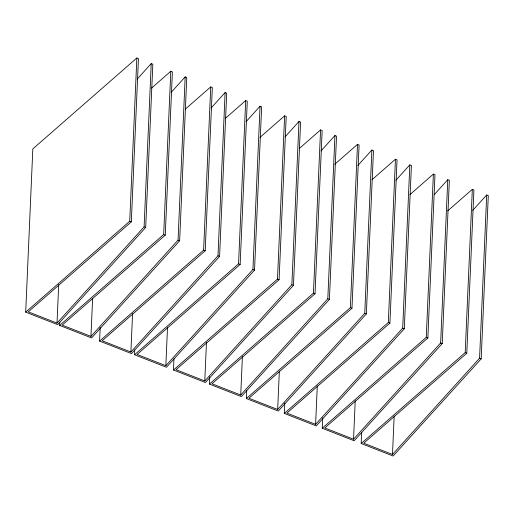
<?xml version="1.0" encoding="UTF-8"?>
<svg xmlns="http://www.w3.org/2000/svg" width="514" height="514" viewBox="0 0 514 514"><rect width="100%" height="100%" fill="white"/><g stroke="black" fill="none" stroke-linecap="round" stroke-linejoin="round"><path stroke-width="0.77" d="M25.7 312.152L32.825 148.893L136.846 57.973L138.446 58.602L131.321 221.862L28.257 311.837L57.015 323.094L144.1 226.867L151.225 63.607L152.825 64.231L145.693 227.49L57.652 324.662L25.7 312.152L129.721 221.232L136.846 57.973M57.015 323.094L58.692 284.679M171.194 92.34L185.175 76.901L186.768 77.524L179.643 240.783L91.595 337.955L59.65 325.439L59.785 322.239M151.553 88.087L170.796 71.266L172.396 71.896L165.264 235.155L62.207 325.124L90.959 336.387L92.604 298.775M211.132 107.979L225.113 92.539L226.706 93.162L219.581 256.422L131.533 353.593L99.587 341.084L100.179 327.476M185.477 108.981L210.734 86.905L212.333 87.534L205.202 250.793L102.145 340.769L130.897 352.026L132.573 313.611M246.077 121.664L260.058 106.218L261.652 106.848L254.526 270.107L166.478 367.272L134.533 354.763L134.739 349.963M59.65 325.439L163.67 234.525L170.796 71.266M225.235 118.458L245.679 100.59L247.279 101.219L240.147 264.472L137.09 354.448L165.842 365.711L167.519 327.296M90.959 336.387L178.043 240.154L185.175 76.901M285.019 136.91L298.994 121.471L300.594 122.094L293.468 285.354L205.42 382.525L173.469 370.009L173.957 358.811M99.587 341.084L203.608 250.164L210.734 86.905M259.968 137.386L284.621 115.836L286.214 116.466L279.089 279.725L176.026 369.694L204.784 380.958L206.461 342.542M320.961 150.987L334.942 135.542L336.535 136.171L329.41 299.424L241.362 396.596L209.41 384.086L209.725 376.884M130.897 352.026L217.981 255.792L225.113 92.539M134.533 354.763L238.554 263.849L245.679 100.59M299.514 148.308L320.563 129.913L322.162 130.537L315.031 293.796L211.974 383.772L240.725 395.035L242.402 356.62M357.905 165.45L371.879 150.011L373.479 150.634L366.353 313.893L278.305 411.065L246.354 398.556L246.707 390.55M165.842 365.711L252.927 269.477L260.058 106.218M173.469 370.009L277.489 279.096L284.621 115.836M334.659 164.351L357.506 144.376L359.1 145.006L351.974 308.265L248.911 398.241L277.669 409.497L279.346 371.082M395.844 180.311L409.825 164.865L411.418 165.489L404.293 328.748L316.245 425.92L284.293 413.41L284.75 403.008M204.784 380.958L291.868 284.724L298.994 121.471M209.41 384.086L313.437 293.173L320.563 129.913M371.995 179.733L395.446 159.237L397.046 159.86L389.914 323.12L286.851 413.095L315.609 424.352L317.286 385.943M240.725 395.035L327.81 298.801L334.942 135.542M434.324 194.575L447.765 179.72L449.358 180.35L442.233 343.603L354.185 440.774L322.239 428.265L322.689 417.863M246.354 398.556L350.375 307.635L357.506 144.376M409.934 194.588L433.386 174.092L434.985 174.715L427.854 337.974L324.797 427.95L353.548 439.213L355.225 400.798M277.669 409.497L364.754 313.264L371.879 150.011M472.726 210.412L486.7 194.967L488.3 195.596L481.175 358.856L393.126 456.027L361.175 443.511L361.663 432.313M284.293 413.41L388.314 322.496L395.446 159.237M447.675 210.888L472.327 189.338L473.921 189.968L466.796 353.221L363.732 443.196L392.49 454.46L394.167 416.044M315.609 424.352L402.693 328.125L409.825 164.865M322.239 428.265L426.26 337.351L433.386 174.092M353.548 439.213L440.633 342.979L447.765 179.72M361.175 443.511L465.196 352.598L472.327 189.338M392.49 454.46L479.575 358.226L486.7 194.967M137.251 79.053L151.225 63.607M129.721 221.232L131.321 221.862M144.1 226.867L145.693 227.49M163.67 234.525L165.264 235.155M178.043 240.154L179.643 240.783M203.608 250.164L205.202 250.793M217.981 255.792L219.581 256.422M238.554 263.849L240.147 264.472M252.927 269.477L254.526 270.107M277.489 279.096L279.089 279.725M291.868 284.724L293.468 285.354M313.437 293.173L315.031 293.796M327.81 298.801L329.41 299.424M350.375 307.635L351.974 308.265M364.754 313.264L366.353 313.893M388.314 322.496L389.914 323.12M402.693 328.125L404.293 328.748M426.26 337.351L427.854 337.974M440.633 342.979L442.233 343.603M465.196 352.598L466.796 353.221M479.575 358.226L481.175 358.856"/></g></svg>
